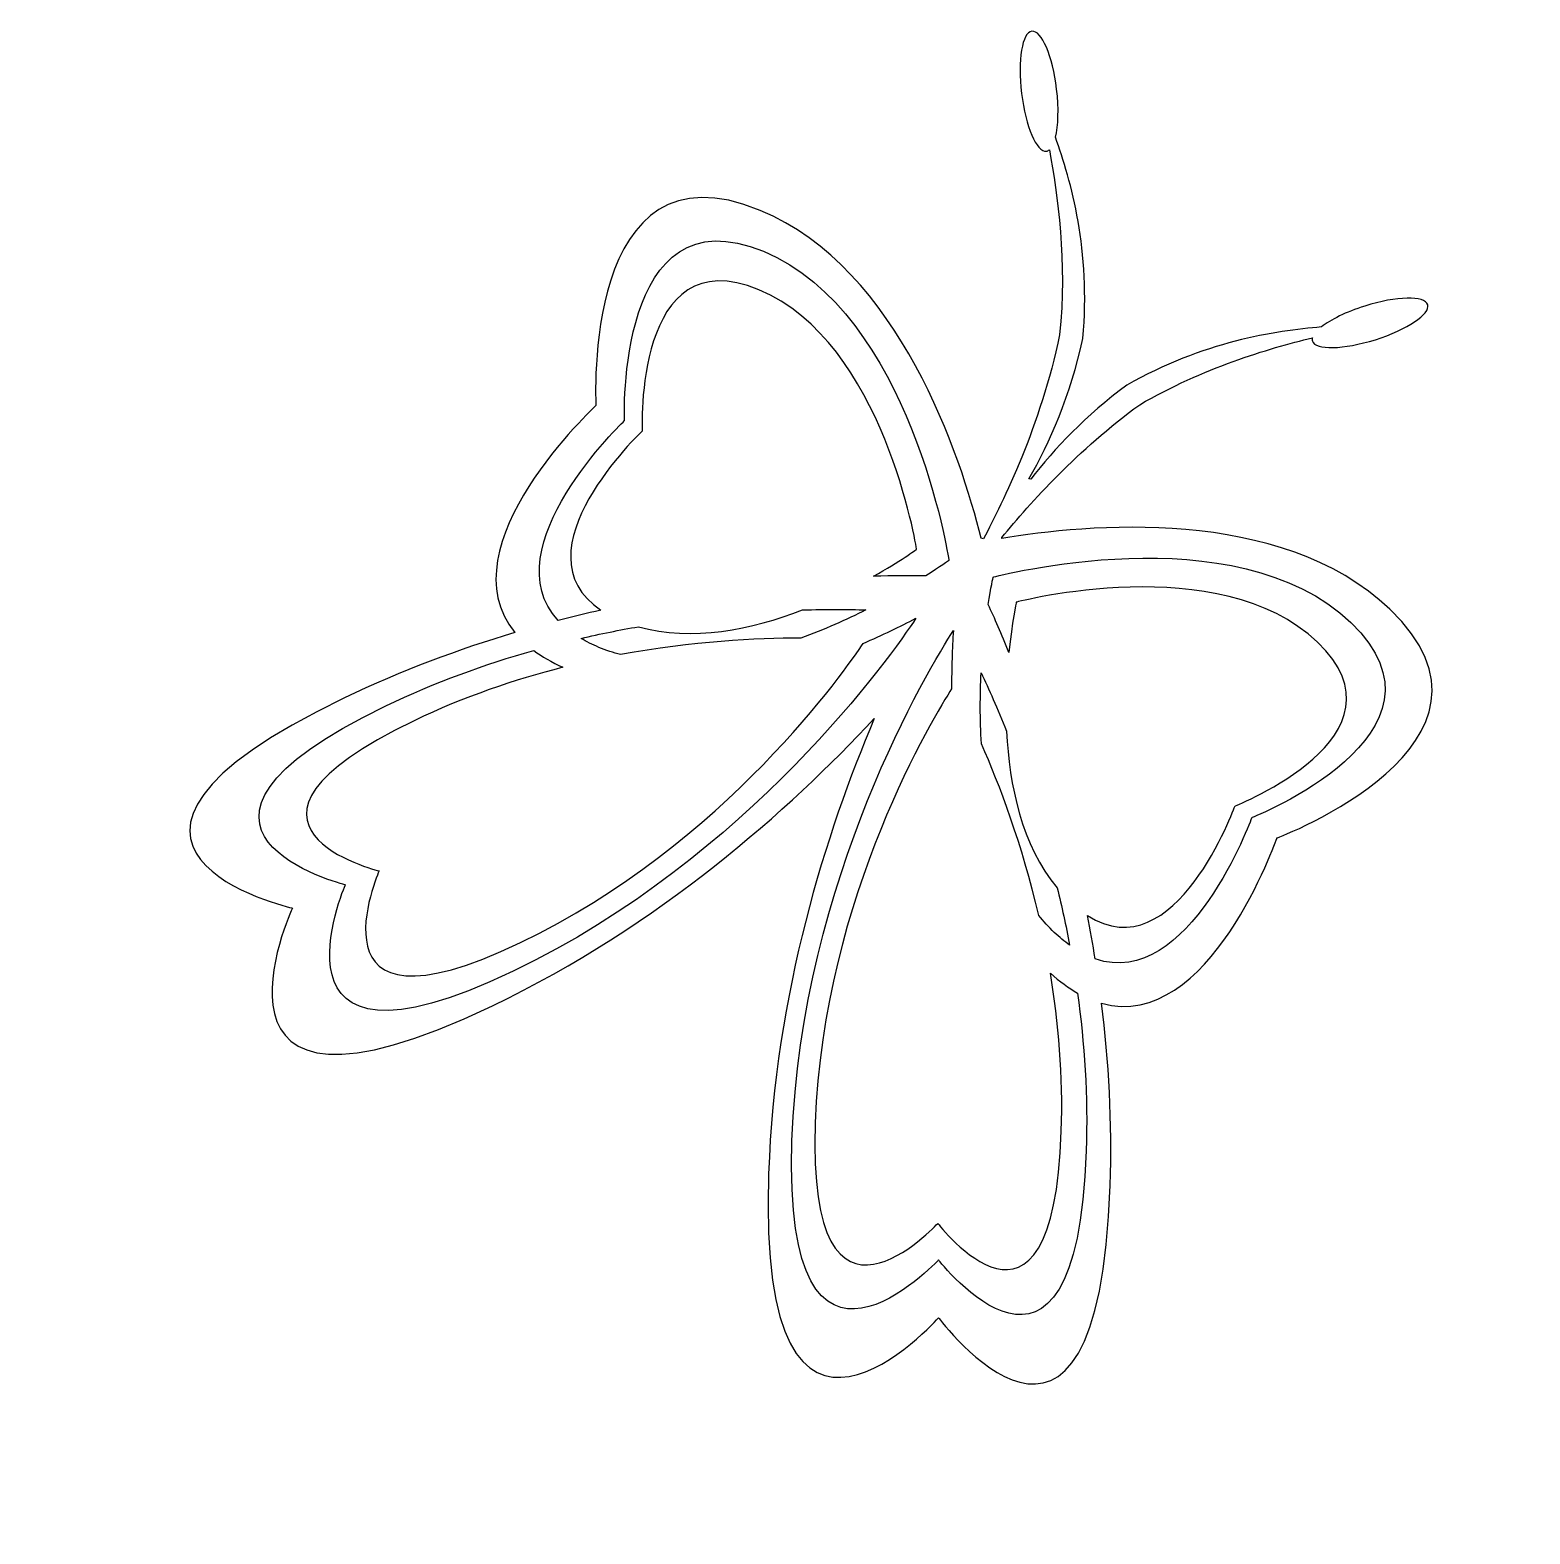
# Model space of a CAD drawing. Header units: centimetres. Extents: x -9.1 to 8.4, y -9.6 to 7.9.
import ezdxf

# ---------------------------------------------------------------- set-up
doc = ezdxf.new("R2010")
doc.units = ezdxf.units.CM
doc.header["$MEASUREMENT"] = 0
doc.layers.add('Camada 1', color=7, linetype='Continuous')

msp = doc.modelspace()

# ---------------------------------------------------------------- linework, layer by layer
at = {"layer": 'Camada 1'}
for points, knots in [([(2.55987, 2.66253), (2.83559, 3.01702), (3.20111, 3.4059), (3.67779, 3.75764), (3.67779, 3.75764), (4.56081, 4.26141), (5.4093, 4.39203), (5.94371, 4.43489), (5.94371, 4.43489), (6.05161, 4.51998), (6.23269, 4.61052), (6.44928, 4.67886), (6.44928, 4.67886), (6.82025, 4.79573), (7.14865, 4.80274), (7.18263, 4.69455), (7.18263, 4.69455), (7.2166, 4.58644), (6.94374, 4.40401), (6.57303, 4.28717), (6.57303, 4.28717), (6.20232, 4.1703), (5.87392, 4.16311), (5.83968, 4.27135), (5.83968, 4.27135), (5.8359, 4.28323), (5.83735, 4.29633), (5.84098, 4.30987), (5.84098, 4.30987), (5.32102, 4.18231), (4.5668, 3.95922), (3.82864, 3.52924), (3.82864, 3.52924), (3.1063, 3.00304), (2.56115, 2.39328), (2.22151, 1.98037), (2.22151, 1.98037), (2.22151, 1.98037), (2.22299, 1.97047), (2.22299, 1.97047), (2.22299, 1.97047), (3.18324, 2.13298), (5.47281, 2.3607), (6.74049, 1.14748), (6.74049, 1.14748), (8.37265, -0.41536), (5.4266, -1.51875), (5.4266, -1.51875), (5.4266, -1.51875), (5.4266, -1.51875), (4.64007, -3.79372), (3.38365, -3.44484), (3.38365, -3.44484), (3.46797, -4.11879), (3.50972, -4.83123), (3.4848, -5.5673), (3.4848, -5.5673), (3.34653, -9.62794), (1.48608, -7.10897), (1.48608, -7.10897), (1.48608, -7.10897), (1.48608, -7.10897), (-0.63114, -9.49199), (-0.49279, -5.43217), (-0.49279, -5.43217), (-0.42133, -3.32812), (0.177, -1.4504), (0.73705, -0.12775), (0.73705, -0.12775), (-0.24802, -1.18608), (-1.75773, -2.53718), (-3.70872, -3.47362), (-3.70872, -3.47362), (-7.37077, -5.23228), (-6.03949, -2.33562), (-6.03949, -2.33562), (-6.03949, -2.33562), (-6.03949, -2.33562), (-9.09368, -1.64482), (-5.43111, 0.1141), (-5.43111, 0.1141), (-4.76793, 0.43239), (-4.09978, 0.68012), (-3.44938, 0.87396), (-3.44938, 0.87396), (-4.27425, 1.88395), (-2.5045, 3.51924), (-2.5045, 3.51924), (-2.5045, 3.51924), (-2.5045, 3.51924), (-2.67823, 6.66045), (-0.59119, 5.79392), (-0.59119, 5.79392), (1.03769, 5.11749), (1.74804, 2.91041), (1.98157, 1.97397), (1.98157, 1.97397), (1.98157, 1.97397), (2.01046, 1.96751), (2.01046, 1.96751), (2.01046, 1.96751), (2.23337, 2.40108), (2.67538, 3.27894), (2.89594, 4.34482), (2.89594, 4.34482), (2.98259, 5.1949), (2.87467, 5.97383), (2.77624, 6.50009), (2.77624, 6.50009), (2.76507, 6.49139), (2.7538, 6.48445), (2.74137, 6.48316), (2.74137, 6.48316), (2.62876, 6.46961), (2.49986, 6.77142), (2.45316, 7.15729), (2.45316, 7.15729), (2.40646, 7.54356), (2.45977, 7.86735), (2.57235, 7.88085), (2.57235, 7.88085), (2.68506, 7.89448), (2.81413, 7.59272), (2.86093, 7.20672), (2.86093, 7.20672), (2.88816, 6.98116), (2.88024, 6.77889), (2.84744, 6.64543), (2.84744, 6.64543), (3.02902, 6.14105), (3.2604, 5.31428), (3.1664, 4.30194), (3.1664, 4.30194), (3.02479, 3.63858), (2.77873, 3.08779), (2.53918, 2.66478), (2.53918, 2.66478), (2.53918, 2.66478), (2.55987, 2.66253), (2.55987, 2.66253)], [0, 0, 0, 0, 0.02777778, 0.02777778, 0.02777778, 0.02777778, 0.05555556, 0.05555556, 0.05555556, 0.05555556, 0.08333333, 0.08333333, 0.08333333, 0.08333333, 0.11111111, 0.11111111, 0.11111111, 0.11111111, 0.13888889, 0.13888889, 0.13888889, 0.13888889, 0.16666667, 0.16666667, 0.16666667, 0.16666667, 0.19444444, 0.19444444, 0.19444444, 0.19444444, 0.22222222, 0.22222222, 0.22222222, 0.22222222, 0.25, 0.25, 0.25, 0.25, 0.27777778, 0.27777778, 0.27777778, 0.27777778, 0.30555556, 0.30555556, 0.30555556, 0.30555556, 0.33333333, 0.33333333, 0.33333333, 0.33333333, 0.36111111, 0.36111111, 0.36111111, 0.36111111, 0.38888889, 0.38888889, 0.38888889, 0.38888889, 0.41666667, 0.41666667, 0.41666667, 0.41666667, 0.44444444, 0.44444444, 0.44444444, 0.44444444, 0.47222222, 0.47222222, 0.47222222, 0.47222222, 0.5, 0.5, 0.5, 0.5, 0.52777778, 0.52777778, 0.52777778, 0.52777778, 0.55555556, 0.55555556, 0.55555556, 0.55555556, 0.58333333, 0.58333333, 0.58333333, 0.58333333, 0.61111111, 0.61111111, 0.61111111, 0.61111111, 0.63888889, 0.63888889, 0.63888889, 0.63888889, 0.66666667, 0.66666667, 0.66666667, 0.66666667, 0.69444444, 0.69444444, 0.69444444, 0.69444444, 0.72222222, 0.72222222, 0.72222222, 0.72222222, 0.75, 0.75, 0.75, 0.75, 0.77777778, 0.77777778, 0.77777778, 0.77777778, 0.80555556, 0.80555556, 0.80555556, 0.80555556, 0.83333333, 0.83333333, 0.83333333, 0.83333333, 0.86111111, 0.86111111, 0.86111111, 0.86111111, 0.88888889, 0.88888889, 0.88888889, 0.88888889, 0.91666667, 0.91666667, 0.91666667, 0.91666667, 0.94444444, 0.94444444, 0.94444444, 0.94444444, 1, 1, 1, 1]), ([(-2.94434, 1.01454), (-2.7767, 1.05825), (-2.61041, 1.09857), (-2.44642, 1.13543), (-2.44642, 1.13543), (-3.45811, 1.81067), (-1.96612, 3.22254), (-1.96612, 3.22254), (-1.96612, 3.22254), (-1.96612, 3.22254), (-2.06283, 5.47327), (-0.606, 4.86859), (-0.606, 4.86859), (0.8509, 4.26341), (1.23079, 1.84424), (1.23079, 1.84424), (1.23079, 1.84424), (1.23079, 1.84424), (1.03778, 1.70428), (0.72832, 1.52991), (0.72832, 1.52991), (0.95763, 1.53639), (1.16216, 1.53729), (1.33845, 1.53518), (1.33845, 1.53518), (1.50797, 1.64276), (1.60642, 1.71494), (1.60642, 1.71494), (1.60642, 1.71494), (1.60642, 1.71494), (1.16853, 4.60136), (-0.55332, 5.31666), (-0.55332, 5.31666), (-2.27481, 6.03119), (-2.17143, 3.34446), (-2.17143, 3.34446), (-2.17143, 3.34446), (-2.17143, 3.34446), (-3.72478, 1.86145), (-2.94434, 1.01454)], [0, 0, 0, 0, 0.09090909, 0.09090909, 0.09090909, 0.09090909, 0.18181818, 0.18181818, 0.18181818, 0.18181818, 0.27272727, 0.27272727, 0.27272727, 0.27272727, 0.36363636, 0.36363636, 0.36363636, 0.36363636, 0.45454545, 0.45454545, 0.45454545, 0.45454545, 0.54545455, 0.54545455, 0.54545455, 0.54545455, 0.63636364, 0.63636364, 0.63636364, 0.63636364, 0.72727273, 0.72727273, 0.72727273, 0.72727273, 0.81818182, 0.81818182, 0.81818182, 0.81818182, 1, 1, 1, 1]), ([(2.12212, 1.52024), (2.12212, 1.52024), (2.09566, 1.40099), (2.06505, 1.20274), (2.06505, 1.20274), (2.13794, 1.04211), (2.21914, 0.85455), (2.30553, 0.64185), (2.30553, 0.64185), (2.3408, 0.99549), (2.39152, 1.2283), (2.39152, 1.2283), (2.39152, 1.2283), (2.39152, 1.2283), (4.75938, 1.85282), (5.89907, 0.76197), (5.89907, 0.76197), (7.03826, -0.32896), (4.93847, -1.14494), (4.93847, -1.14494), (4.93847, -1.14494), (4.93847, -1.14494), (4.24508, -3.07854), (3.22042, -2.42367), (3.22042, -2.42367), (3.25259, -2.58864), (3.28228, -2.75715), (3.30977, -2.92834), (3.30977, -2.92834), (4.3989, -3.30265), (5.13264, -1.28398), (5.13264, -1.28398), (5.13264, -1.28398), (5.13264, -1.28398), (7.63422, -0.29883), (6.28792, 0.99025), (6.28792, 0.99025), (4.94109, 2.27946), (2.12212, 1.52024), (2.12212, 1.52024)], [0, 0, 0, 0, 0.09090909, 0.09090909, 0.09090909, 0.09090909, 0.18181818, 0.18181818, 0.18181818, 0.18181818, 0.27272727, 0.27272727, 0.27272727, 0.27272727, 0.36363636, 0.36363636, 0.36363636, 0.36363636, 0.45454545, 0.45454545, 0.45454545, 0.45454545, 0.54545455, 0.54545455, 0.54545455, 0.54545455, 0.63636364, 0.63636364, 0.63636364, 0.63636364, 0.72727273, 0.72727273, 0.72727273, 0.72727273, 0.81818182, 0.81818182, 0.81818182, 0.81818182, 1, 1, 1, 1]), ([(-2.67793, 0.80709), (-2.61491, 0.76986), (-2.54725, 0.73438), (-2.46931, 0.70202), (-2.46931, 0.70202), (-2.38663, 0.66778), (-2.30207, 0.64061), (-2.21679, 0.61714), (-2.21679, 0.61714), (-1.37586, 0.77351), (-0.63403, 0.81007), (-0.11878, 0.80936), (-0.11878, 0.80936), (0.15543, 0.90871), (0.41287, 1.02415), (0.64065, 1.13895), (0.64065, 1.13895), (0.43504, 1.14459), (0.18615, 1.14609), (-0.10021, 1.13744), (-0.10021, 1.13744), (-0.68729, 0.91196), (-1.38399, 0.76337), (-2.00923, 0.94231), (-2.00923, 0.94231), (-2.22708, 0.90416), (-2.45017, 0.85968), (-2.67793, 0.80709)], [0, 0, 0, 0, 0.125, 0.125, 0.125, 0.125, 0.25, 0.25, 0.25, 0.25, 0.375, 0.375, 0.375, 0.375, 0.5, 0.5, 0.5, 0.5, 0.625, 0.625, 0.625, 0.625, 0.75, 0.75, 0.75, 0.75, 1, 1, 1, 1]), ([(-3.46705, -3.07078), (-0.70956, -1.74678), (0.95311, 0.63471), (1.22277, 1.041), (1.22277, 1.041), (1.03923, 0.94522), (0.83195, 0.84489), (0.60785, 0.74845), (0.60785, 0.74845), (0.43002, 0.47945), (-0.99431, -1.59089), (-3.38196, -2.7372), (-3.38196, -2.7372), (-5.93842, -3.96471), (-5.02904, -1.90215), (-5.02904, -1.90215), (-5.02904, -1.90215), (-5.02904, -1.90215), (-7.17881, -1.38013), (-4.6228, -0.15286), (-4.6228, -0.15286), (-4.0405, 0.12683), (-3.45133, 0.32659), (-2.88822, 0.46952), (-2.88822, 0.46952), (-3.02033, 0.52963), (-3.1333, 0.59514), (-3.22832, 0.66576), (-3.22832, 0.66576), (-3.79331, 0.50635), (-4.37508, 0.2963), (-4.95089, 0.01991), (-4.95089, 0.01991), (-7.97214, -1.43083), (-5.4219, -2.06506), (-5.4219, -2.06506), (-5.4219, -2.06506), (-5.4219, -2.06506), (-6.48862, -4.52139), (-3.46705, -3.07078)], [0, 0, 0, 0, 0.09090909, 0.09090909, 0.09090909, 0.09090909, 0.18181818, 0.18181818, 0.18181818, 0.18181818, 0.27272727, 0.27272727, 0.27272727, 0.27272727, 0.36363636, 0.36363636, 0.36363636, 0.36363636, 0.45454545, 0.45454545, 0.45454545, 0.45454545, 0.54545455, 0.54545455, 0.54545455, 0.54545455, 0.63636364, 0.63636364, 0.63636364, 0.63636364, 0.72727273, 0.72727273, 0.72727273, 0.72727273, 0.81818182, 0.81818182, 0.81818182, 0.81818182, 1, 1, 1, 1]), ([(3.20553, -5.16535), (3.22731, -4.52604), (3.1854, -3.90789), (3.10422, -3.32578), (3.10422, -3.32578), (3.00148, -3.26715), (2.89591, -3.19037), (2.78788, -3.09334), (2.78788, -3.09334), (2.88345, -3.66717), (2.93742, -4.28767), (2.91549, -4.93436), (2.91549, -4.93436), (2.81887, -7.76811), (1.47696, -6.00935), (1.47696, -6.00935), (1.47696, -6.00935), (1.47696, -6.00935), (-0.04625, -7.67112), (0.05051, -4.83685), (0.05051, -4.83685), (0.14026, -2.18998), (1.46346, -0.05371), (1.63833, 0.21749), (1.63833, 0.21749), (1.63653, 0.46146), (1.64508, 0.69168), (1.65907, 0.89824), (1.65907, 0.89824), (1.39578, 0.48851), (-0.11681, -1.99117), (-0.22085, -5.04877), (-0.22085, -5.04877), (-0.33481, -8.39861), (1.48579, -6.43479), (1.48579, -6.43479), (1.48579, -6.43479), (1.48579, -6.43479), (3.09139, -8.51509), (3.20553, -5.16535)], [0, 0, 0, 0, 0.09090909, 0.09090909, 0.09090909, 0.09090909, 0.18181818, 0.18181818, 0.18181818, 0.18181818, 0.27272727, 0.27272727, 0.27272727, 0.27272727, 0.36363636, 0.36363636, 0.36363636, 0.36363636, 0.45454545, 0.45454545, 0.45454545, 0.45454545, 0.54545455, 0.54545455, 0.54545455, 0.54545455, 0.63636364, 0.63636364, 0.63636364, 0.63636364, 0.72727273, 0.72727273, 0.72727273, 0.72727273, 0.81818182, 0.81818182, 0.81818182, 0.81818182, 1, 1, 1, 1]), ([(2.83276, -2.6189), (2.89372, -2.67713), (2.95349, -2.72473), (3.01265, -2.76768), (3.01265, -2.76768), (2.96934, -2.53794), (2.92044, -2.3159), (2.8679, -2.10125), (2.8679, -2.10125), (2.45258, -1.60045), (2.30862, -0.90293), (2.27904, -0.27457), (2.27904, -0.27457), (2.17217, -0.00893), (2.07047, 0.21848), (1.98268, 0.40443), (1.98268, 0.40443), (1.96905, 0.14964), (1.96696, -0.13241), (1.98617, -0.42327), (1.98617, -0.42327), (2.19397, -0.8946), (2.45866, -1.58879), (2.65337, -2.42162), (2.65337, -2.42162), (2.70941, -2.49036), (2.76818, -2.55688), (2.83276, -2.6189)], [0, 0, 0, 0, 0.125, 0.125, 0.125, 0.125, 0.25, 0.25, 0.25, 0.25, 0.375, 0.375, 0.375, 0.375, 0.5, 0.5, 0.5, 0.5, 0.625, 0.625, 0.625, 0.625, 0.75, 0.75, 0.75, 0.75, 1, 1, 1, 1])]:
    msp.add_open_spline(points, degree=3, knots=knots, dxfattribs=at)

doc.saveas('drawing.dxf')
